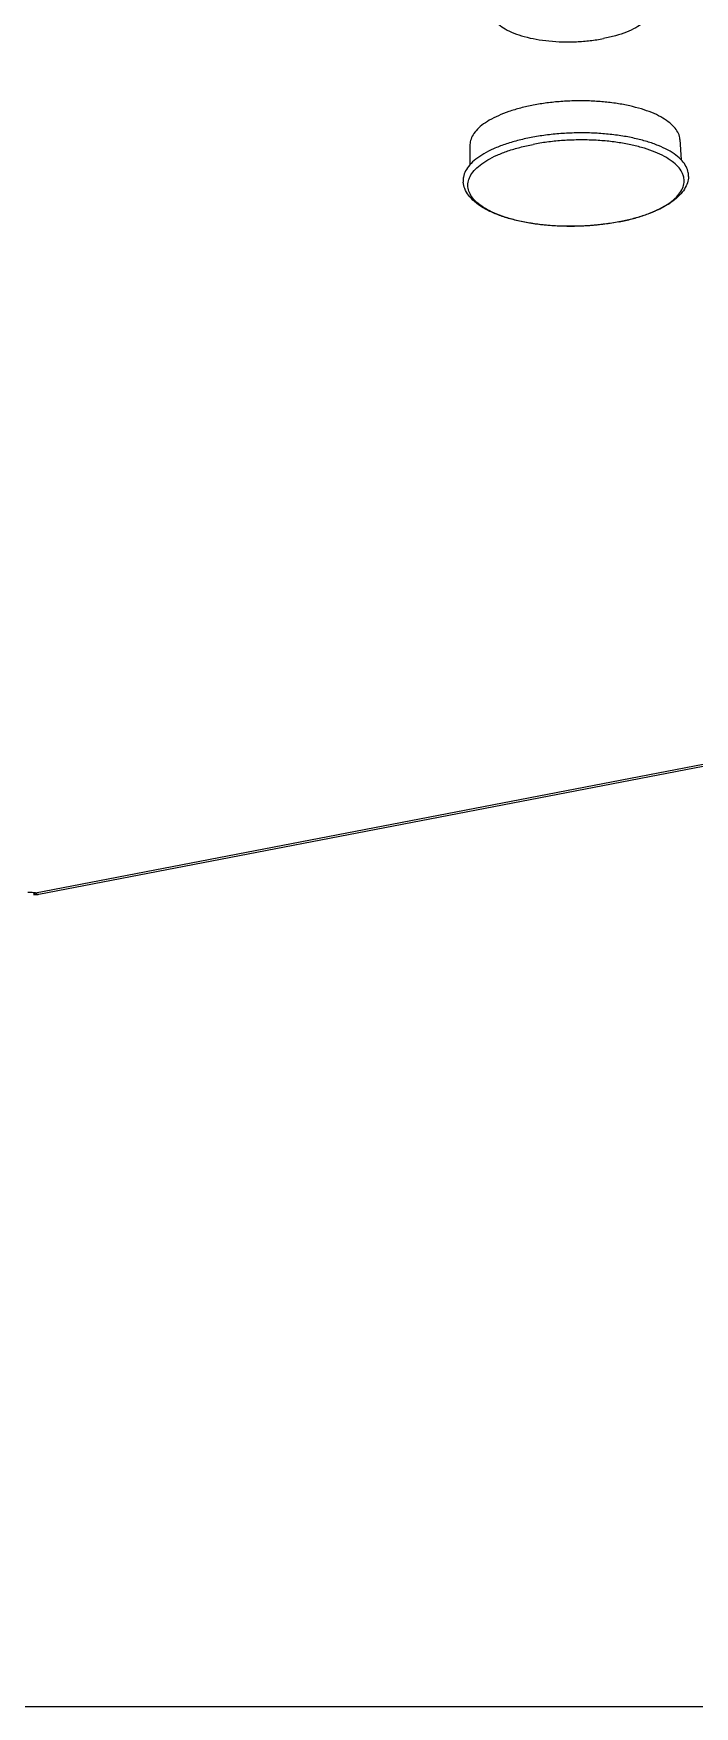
# Model space of a CAD drawing. Header units: millimetres. Extents: x 306 to 1885, y 393 to 1000.
# Drawn here: x 543 to 574.1, y 538.4 to 617 of the extents above; entities that cross this region are included whole.
import ezdxf

# ---------------------------------------------------------------- set-up
doc = ezdxf.new("R2010")
doc.units = ezdxf.units.MM

# ---------------------------------------------------------------- blocks, each defined once
blk = doc.blocks.new('u51')
at = {"color": 7}
for p, q in [((7.669, 77.329), (-55.855, 65.089)), ((7.836, 77.264), (-55.688, 65.024)), ((7.836, 77.264), (7.927, 77.345)), ((-19.614, 45.75), (-19.598, 45.753)), ((-19.597, 45.75), (-19.613, 45.747)), ((-22.468, 41.886), (-22.528, 42.843)), ((-12.598, 42.125), (-12.584, 43.075))]:
    blk.add_line(p, q, dxfattribs=at)
for centre, radius, start, end in [((7.858, 76.349), 0.998, 91.46062, 100.91937), ((7.858, 76.349), 0.998, 86.0337, 91.46752), ((8.101, 81.089), 3.834, 266.04002, 267.37163), ((8.105, 81.208), 3.954, 267.3839, 271.13464)]:
    blk.add_arc(centre, radius, start, end, dxfattribs=at)
for points, start_tangent, end_tangent in [([(7.716, 77.329), (7.669, 77.327)], (-0.993236, 0.11611), (-0.978312, -0.207135)), ([(7.836, 77.264), (7.716, 77.329)], (-0.742655, 0.669674), (-0.993236, 0.11611)), ([(-22.871, 43.623), (-22.817, 43.913), (-22.679, 44.208), (-22.45, 44.501), (-22.133, 44.778), (-21.741, 45.031), (-21.284, 45.255), (-20.772, 45.45), (-20.213, 45.616), (-19.614, 45.75)], (0.052658, 0.998613), (0.981939, 0.189198)), ([(-19.613, 45.747), (-20.214, 45.61), (-20.781, 45.44), (-21.289, 45.241), (-21.728, 45.018), (-22.09, 44.774), (-22.367, 44.515), (-22.556, 44.245), (-22.651, 43.969), (-22.652, 43.692), (-22.605, 43.523)], (-0.981644, -0.190724), (0.359777, -0.933038)), ([(-19.598, 45.753), (-18.931, 45.859), (-18.225, 45.93), (-17.507, 45.961), (-16.791, 45.951), (-16.088, 45.901), (-15.412, 45.812), (-14.773, 45.683), (-14.183, 45.517), (-13.652, 45.313), (-13.191, 45.073), (-12.812, 44.799), (-12.531, 44.499), (-12.356, 44.189), (-12.279, 43.878)], (0.982232, 0.187673), (0.10077, -0.99491)), ([(-19.597, 45.75), (-18.943, 45.855), (-18.263, 45.925), (-17.571, 45.957), (-16.879, 45.952), (-16.199, 45.909), (-15.546, 45.829), (-14.93, 45.714), (-14.364, 45.566), (-13.858, 45.387), (-13.421, 45.181), (-13.061, 44.951), (-12.786, 44.703), (-12.6, 44.44), (-12.506, 44.168), (-12.508, 43.891), (-12.54, 43.764)], (0.981939, 0.189198), (-0.316252, -0.948675)), ([(-22.871, 43.623), (-22.86, 43.438), (-22.763, 43.154), (-22.569, 42.88), (-22.281, 42.621), (-21.907, 42.382), (-21.451, 42.167), (-20.924, 41.981), (-20.336, 41.827), (-19.696, 41.707), (-19.015, 41.624), (-18.308, 41.579), (-17.588, 41.573), (-16.865, 41.607), (-16.154, 41.679), (-15.471, 41.789)], (-0.051624, -0.998667), (0.981939, 0.189198)), ([(-22.605, 43.523), (-22.559, 43.42), (-22.373, 43.157), (-22.097, 42.909), (-21.738, 42.68), (-21.301, 42.474), (-20.795, 42.295), (-20.228, 42.146), (-19.613, 42.031), (-18.959, 41.951), (-18.28, 41.908), (-17.588, 41.903), (-16.895, 41.936), (-16.216, 42.005), (-15.562, 42.111)], (0.359777, -0.933038), (0.981939, 0.189198)), ([(-12.54, 43.764), (-12.603, 43.616), (-12.791, 43.345), (-13.069, 43.086), (-13.431, 42.843), (-13.869, 42.62), (-14.377, 42.421), (-14.945, 42.25), (-15.562, 42.111)], (-0.316252, -0.948675), (-0.981939, -0.189198)), ([(-15.471, 41.789), (-14.828, 41.935), (-14.236, 42.113), (-13.706, 42.32), (-13.25, 42.552), (-12.873, 42.806), (-12.584, 43.076), (-12.387, 43.358), (-12.288, 43.645), (-12.279, 43.878)], (0.981939, 0.189198), (-0.099008, 0.995087)), ([(-22.468, 41.886), (-22.459, 41.805), (-22.368, 41.54), (-22.187, 41.285), (-21.92, 41.044), (-21.57, 40.821), (-21.146, 40.621), (-20.655, 40.448), (-20.107, 40.304), (-19.511, 40.192), (-18.877, 40.114), (-18.219, 40.073), (-17.547, 40.067), (-16.873, 40.099), (-16.211, 40.166), (-15.575, 40.269)], (0.060743, -0.998153), (0.981939, 0.189198)), ([(-15.575, 40.269), (-14.976, 40.404), (-14.424, 40.57), (-13.931, 40.763), (-13.506, 40.979), (-13.155, 41.216), (-12.885, 41.467), (-12.703, 41.73), (-12.61, 41.997), (-12.598, 42.124)], (0.981939, 0.189198), (0.013842, 0.999904)), ([(-21.132, 35.71), (-21.107, 35.897), (-20.976, 36.155), (-20.735, 36.402), (-20.392, 36.631), (-19.958, 36.834), (-19.446, 37.006), (-18.871, 37.142)], (-0.020569, 0.999788), (0.981939, 0.189198)), ([(-13.634, 35.891), (-13.641, 35.964), (-13.736, 36.22), (-13.942, 36.463), (-14.253, 36.686), (-14.658, 36.882), (-15.147, 37.045), (-15.703, 37.171), (-16.311, 37.254), (-16.951, 37.294), (-17.604, 37.288), (-18.251, 37.237), (-18.871, 37.142)], (-0.020569, 0.999788), (-0.981939, -0.189198))]:
    blk.add_spline(points, degree=3, dxfattribs=dict(at, start_tangent=start_tangent, end_tangent=end_tangent))
blk = doc.blocks.new('u15')
at = {"layer": 'Defpoints', "color": 2}
blk.add_lwpolyline([(0, 230.964), (-165.144, 230.964), (-165.144, 0), (0, 0)], close=True, dxfattribs=at)
blk.add_blockref('u51', (-79.896, 115.482))

msp = doc.modelspace()

# ---------------------------------------------------------------- block references
at = {"rotation": 180}
msp.add_blockref('u15', (471.008, 769.39), dxfattribs=at)

doc.saveas('drawing.dxf')
